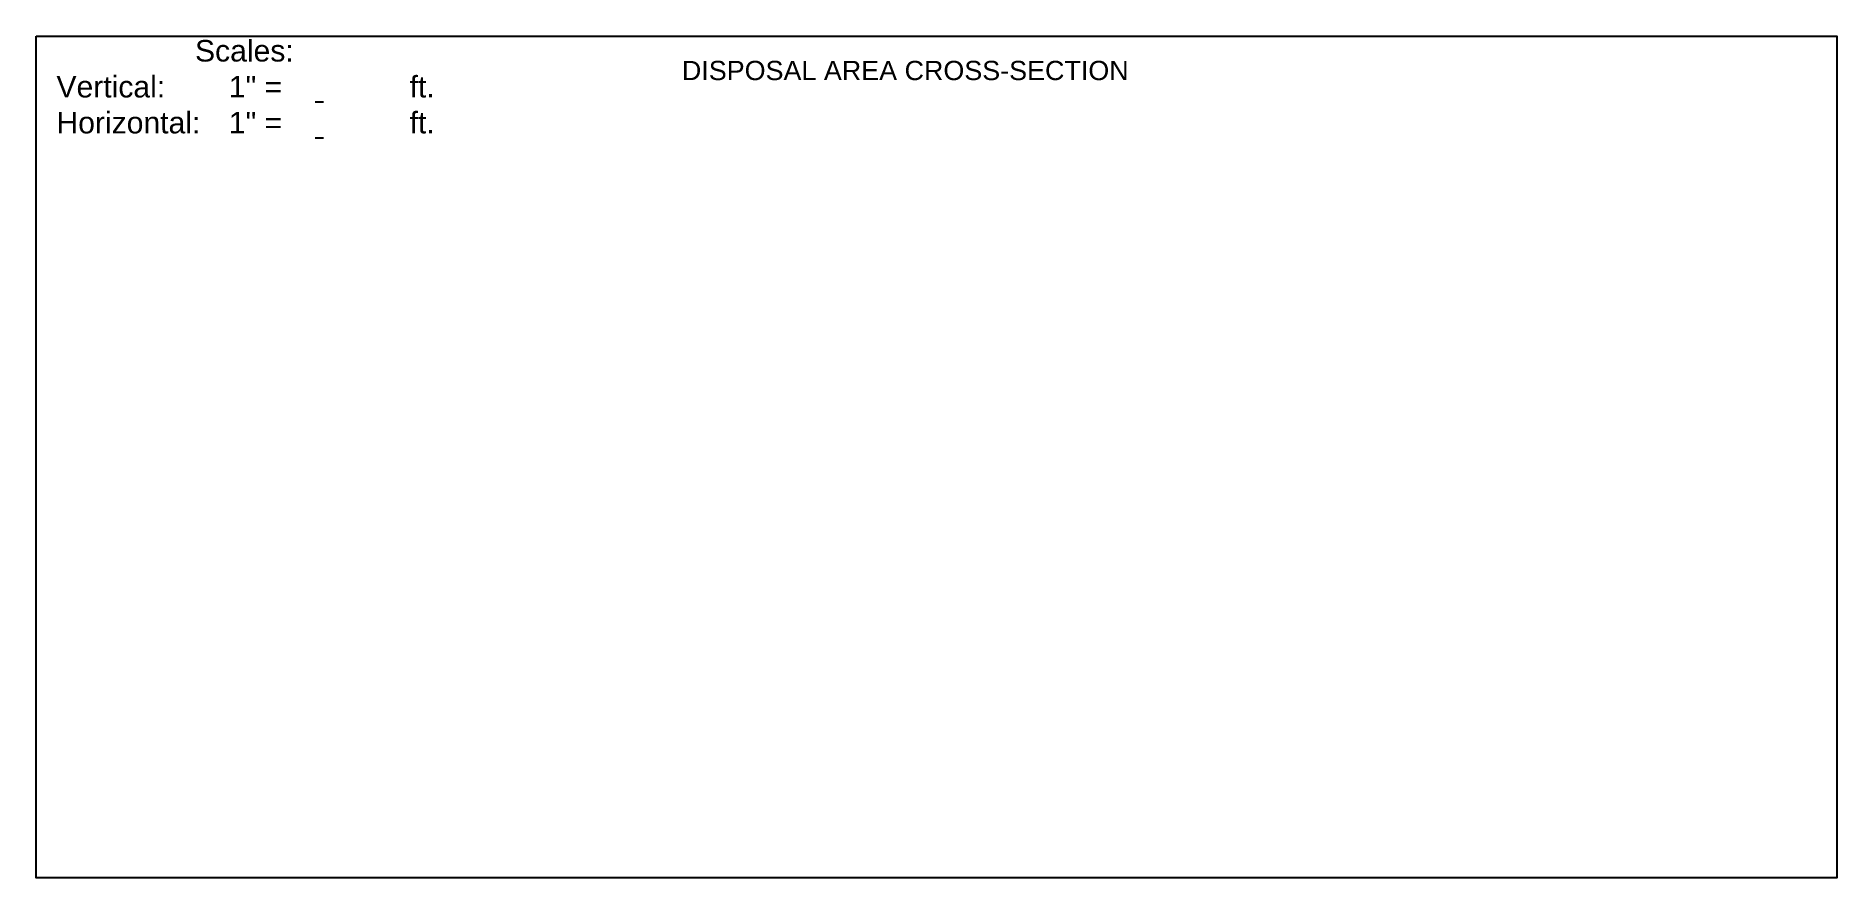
# Model space of a CAD drawing. Extents: x -45.1 to 45.1, y -21.1 to 21.1.
import ezdxf

# ---------------------------------------------------------------- set-up
doc = ezdxf.new("R2010")
doc.units = 0
doc.header["$MEASUREMENT"] = 0
doc.layers.add('SEPTICAD_GUIDES', color=6, linetype='CONTINUOUS', plot=False)
doc.styles.add('PDF Arial-BoldMT', font='arial.ttf')

msp = doc.modelspace()

# ---------------------------------------------------------------- linework, layer by layer
at = {"layer": 'SEPTICAD_GUIDES'}
msp.add_lwpolyline([(-45.128, 21.092), (45.128, 21.092), (45.128, -21.092), (-45.128, -21.092)], close=True, dxfattribs=at)

# ---------------------------------------------------------------- texts
at = {"layer": 'SEPTICAD_GUIDES', "insert": (-44.104, 18.546), "char_height": 1.08, "width": 18.83358, "attachment_point": 4, "style": 'PDF Arial-BoldMT'}
msp.add_mtext('\\pxqc;Scales:\\P\\pq*;Vertical:^I1" =  {\\L^I^I} ft.\\PHorizontal:^I1" =  {\\L^I^I} ft.', dxfattribs=at)
at = {"layer": 'SEPTICAD_GUIDES', "insert": (-12.76, 19.359), "char_height": 0.9648, "attachment_point": 4, "style": 'PDF Arial-BoldMT'}
msp.add_mtext('DISPOSAL AREA CROSS-SECTION', dxfattribs=at)

doc.saveas('drawing.dxf')
